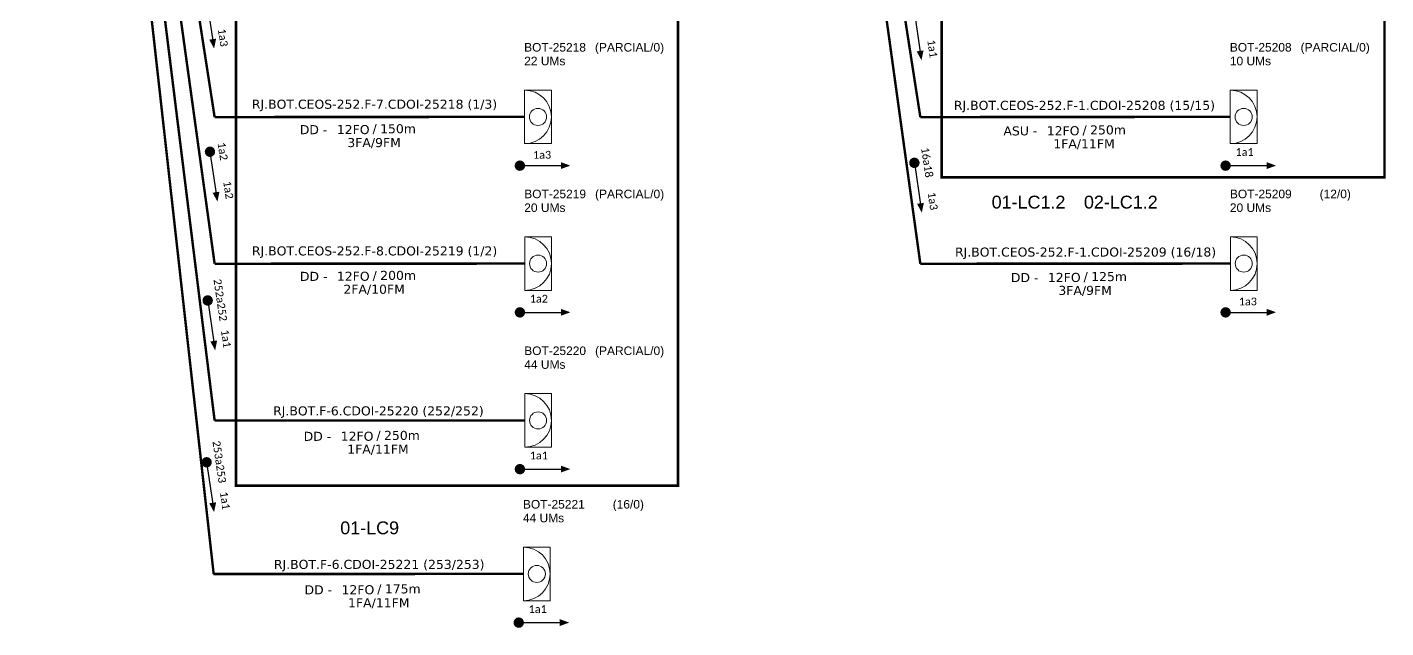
# Model space of a CAD drawing. Header units: millimetres. Extents: x 8750 to 9252, y -2645 to -1973.
# Drawn here: x 8858.6 to 9176, y -2645.4 to -2505.1 of the extents above; entities that cross this region are included whole.
import ezdxf
from ezdxf.enums import TextEntityAlignment as Align

# ---------------------------------------------------------------- set-up
doc = ezdxf.new("R2010")
doc.units = ezdxf.units.MM
doc.header["$MEASUREMENT"] = 0
for name, color, linetype, lineweight in [("20.0-LEGENDA DOS CDO'S", 1, 'Continuous', 0), ('20.1-CDO_INTERIOR', 1, 'Continuous', 0), ('40.1-ETIQUETAS', 1, 'Continuous', 20)]:
    doc.layers.add(name, color=color, linetype=linetype, lineweight=lineweight)
for name, color, linetype in [('CAP a instalar', 1, 'Continuous'), ('CD de instalação futura', 8, 'Continuous'), ('SETA', 7, 'Continuous')]:
    doc.layers.add(name, color=color, linetype=linetype)
doc.styles.add('ARIAL', font='arial.ttf')
doc.styles.add('siredit', font='verdana.ttf')
doc.linetypes.add('FENCELINE1', pattern='A,0.25,-0.1,[133,ltypeshp.shx,S=0.1,R=0,X=-0.1,Y=0],-0.1,1', length=1.45)

# ---------------------------------------------------------------- blocks, each defined once
blk = doc.blocks.new('CDOI_INT')
at = {"layer": '20.1-CDO_INTERIOR', "color": 0, "lineweight": 18}
blk.add_lwpolyline([(4.25, -4.25), (4.25, 4.25), (0, 4.25), (0, -4.25)], close=True, dxfattribs=at)
blk.add_circle((2.12, 0), 1.36, dxfattribs=at)
blk.add_arc((0, 0), 4.25, 270, 90, dxfattribs=at)
at = {"layer": "20.0-LEGENDA DOS CDO'S", "color": 0, "style": 'ARIAL'}
for tag, p in [('CDO_N', (-0.08, 10.38)), ('SPLITER_1', (21.18, 10.38)), ('SURVEY', (-0.08, 8.2)), ('SPLITER_2', (21.19, 8.68)), ('SAP', (-0.08, 6.23)), ('1:XX', (5.94, -2.22)), ('UMS', (5.94, -4.24))]:
    blk.add_attdef(tag, p, '', height=1.36, dxfattribs=at)
blk.add_attdef('FIBRAS_UTILIZADAS', text='', height=1.36, dxfattribs=at).set_placement((15.34, 10.38), align=Align.CENTER)
blk = doc.blocks.new('ETIQUETA_RS5F')
at = {"layer": '40.1-ETIQUETAS', "color": 0, "style": 'siredit'}
blk.add_text('/', height=1.5, dxfattribs=at).set_placement((1.55, -1.95), align=Align.MIDDLE_RIGHT)
for tag, p in [('ETIQUETA_R_PRIMARIA', (1.18, 4.1)), ('ETIQUETA_R_SECUNDARIA', (1.18, 2.1)), ('F_ATIVAS/F_MORTAS', (1.11, -4.24))]:
    blk.add_attdef(tag, text='', height=1.5, dxfattribs=at).set_placement(p, align=Align.MIDDLE_CENTER)
for tag, p in [('TIPO_CABO', (-6.62, -2.12)), ('CAP_CABO', (0.37, -2.09))]:
    blk.add_attdef(tag, text='', height=1.5, dxfattribs=at).set_placement(p, align=Align.MIDDLE_RIGHT)
blk.add_attdef('METROS', text='', height=1.5, dxfattribs=at).set_placement((2.11, -1.95), align=Align.MIDDLE_LEFT)
for tag, p in [('FUSÃO_1', (0.82, -8.39)), ('FUSÃO_2', (0.82, -10.6)), ('FUSÃO_3', (0.82, -12.93)), ('FUSÃO_4', (0.82, -15.14)), ('FUSÃO_5', (0.82, -17.16))]:
    blk.add_attdef(tag, text='', height=1.5, dxfattribs=at).set_placement(p, align=Align.CENTER)

msp = doc.modelspace()

# ---------------------------------------------------------------- linework, layer by layer
at = {"color": 3, "const_width": 0.6}
for points in [[(8907.38, -2260), (9010.66, -2260), (9010.66, -2612.22), (8907.38, -2612.22)], [(9072.25, -2296.67), (9175.71, -2296.67), (9175.71, -2540.18), (9072.25, -2540.18)]]:
    msp.add_lwpolyline(points, close=True, dxfattribs=at)
at = {"const_width": 1.21}
for points in [[(8901.22, -2533.62, 1), (8901.39, -2534.81, 1)], [(9065.78, -2536.21, 1), (9065.96, -2537.41, 1)], [(8973.11, -2537.47, 1), (8974.32, -2537.47, 1)], [(9137.98, -2537.47, 1), (9139.19, -2537.47, 1)], [(8900.68, -2568.36, 1), (8900.86, -2569.56, 1)], [(8973.11, -2571.74, 1), (8974.32, -2571.74, 1)], [(9137.98, -2571.74, 1), (9139.19, -2571.74, 1)], [(8900.44, -2606.17, 1), (8900.61, -2607.36, 1)], [(8973.11, -2608.37, 1), (8974.32, -2608.37, 1)], [(8972.84, -2644.22, 1), (8974.05, -2644.22, 1)]]:
    msp.add_lwpolyline(points, format="xyb", close=True, dxfattribs=at)
at = {"layer": 'CAP a instalar', "color": 252, "ltscale": 7, "const_width": 0.565}
for points in [[(8902.39, -2526.12), (8858.88, -2245.7)], [(8902.39, -2560.38), (8858.88, -2245.7)], [(8902.39, -2526.12), (8974.82, -2526.08)], [(8902.39, -2560.38), (8974.84, -2560.35)]]:
    msp.add_lwpolyline(points, dxfattribs=at)
at = {"layer": 'CAP a instalar', "color": 8, "ltscale": 7, "const_width": 0.565}
for points in [[(8858.88, -2245.7), (8902.39, -2597.01)], [(9067.26, -2526.12), (9023.76, -2245.7)], [(9067.26, -2526.12), (9139.68, -2526.08)], [(8902.39, -2597.01), (8974.84, -2596.98)]]:
    msp.add_lwpolyline(points, dxfattribs=at)
at = {"layer": 'CAP a instalar', "color": 1, "ltscale": 7, "const_width": 0.565}
for points in [[(8902.17, -2632.87), (8858.88, -2245.7)], [(9067.26, -2560.38), (9023.76, -2245.7)], [(9067.26, -2560.38), (9139.7, -2560.35)], [(8902.12, -2632.87), (8974.54, -2632.84)]]:
    msp.add_lwpolyline(points, dxfattribs=at)
at = {"layer": 'SETA'}
for points in [[(8900.52, -2498.46), (8902.04, -2508.75)], [(9065.79, -2501.2), (9067.31, -2511.49)], [(8901.31, -2534.22), (8902.83, -2544.51)], [(8973.71, -2537.47), (8984.12, -2537.47)], [(9065.87, -2536.81), (9067.39, -2547.1)], [(9138.59, -2537.47), (9148.99, -2537.47)], [(8900.77, -2568.96), (8902.29, -2579.25)], [(8973.71, -2571.74), (8984.12, -2571.74)], [(9138.59, -2571.74), (9148.99, -2571.74)], [(8900.53, -2606.76), (8902.05, -2617.05)], [(8973.71, -2608.37), (8984.12, -2608.37)], [(8973.44, -2644.22), (8983.85, -2644.22)]]:
    msp.add_lwpolyline(points, dxfattribs=at)
for points in [[(8902.74, -2507.8), (8902.26, -2510.12), (8901.14, -2508.04)], [(9068, -2510.55), (9067.53, -2512.86), (9066.4, -2510.78)], [(8983.28, -2536.65), (8985.5, -2537.46), (8983.28, -2538.26)], [(9148.16, -2536.65), (9150.37, -2537.46), (9148.16, -2538.26)], [(8903.52, -2543.56), (8903.05, -2545.87), (8901.92, -2543.8)], [(9068.08, -2546.15), (9067.61, -2548.46), (9066.49, -2546.39)], [(8983.28, -2570.92), (8985.5, -2571.72), (8983.28, -2572.53)], [(9148.16, -2570.92), (9150.37, -2571.72), (9148.16, -2572.53)], [(8902.98, -2578.31), (8902.51, -2580.62), (8901.39, -2578.54)], [(8983.28, -2607.54), (8985.5, -2608.35), (8983.28, -2609.16)], [(8902.74, -2616.11), (8902.26, -2618.42), (8901.14, -2616.34)], [(8983.01, -2643.4), (8985.23, -2644.21), (8983.01, -2645.02)]]:
    msp.add_solid(points, dxfattribs=at)

# ---------------------------------------------------------------- block references
at = {"layer": 'CAP a instalar', "color": 8, "linetype": 'FENCELINE1', "ltscale": 7}
ref = msp.add_blockref('ETIQUETA_RS5F', (8938.07, -2526.08), dxfattribs=dict(at, xscale=1.411343981848631, yscale=1.411343981849711, zscale=1.411343981849999))
ref.add_attrib('ETIQUETA_R_SECUNDARIA', 'RJ.BOT.CEOS-252.F-7.CDOI-25218 (1/3)', dxfattribs={"layer": '40.1-ETIQUETAS', "color": 0, "height": 2.117, "style": 'siredit'}).set_placement((8939.74, -2523.11), align=Align.MIDDLE_CENTER)
ref.add_attrib('TIPO_CABO', 'DD -', dxfattribs={"layer": '40.1-ETIQUETAS', "color": 0, "height": 2.117, "style": 'siredit'}).set_placement((8928.73, -2529.06), align=Align.MIDDLE_RIGHT)
ref.add_attrib('CAP_CABO', '12FO', dxfattribs={"layer": '40.1-ETIQUETAS', "color": 0, "height": 2.117, "style": 'siredit'}).set_placement((8938.59, -2529.03), align=Align.MIDDLE_RIGHT)
ref.add_attrib('METROS', '150m', dxfattribs={"layer": '40.1-ETIQUETAS', "color": 0, "height": 2.117, "style": 'siredit'}).set_placement((8941.05, -2528.84), align=Align.MIDDLE_LEFT)
ref.add_attrib('F_ATIVAS/F_MORTAS', '3FA/9FM', dxfattribs={"layer": '40.1-ETIQUETAS', "color": 0, "height": 2.117, "style": 'siredit'}).set_placement((8939.64, -2532.07), align=Align.MIDDLE_CENTER)
ref = msp.add_blockref('ETIQUETA_RS5F', (9103.94, -2526.35), dxfattribs=dict(at, xscale=1.411343981848631, yscale=1.411343981849711, zscale=1.411343981849999))
ref.add_attrib('ETIQUETA_R_SECUNDARIA', 'RJ.BOT.CEOS-252.F-1.CDOI-25208 (15/15)', dxfattribs={"layer": '40.1-ETIQUETAS', "color": 0, "height": 2.117, "style": 'siredit'}).set_placement((9105.6, -2523.38), align=Align.MIDDLE_CENTER)
ref.add_attrib('TIPO_CABO', 'ASU -', dxfattribs={"layer": '40.1-ETIQUETAS', "color": 0, "height": 2.117, "style": 'siredit'}).set_placement((9094.6, -2529.34), align=Align.MIDDLE_RIGHT)
ref.add_attrib('CAP_CABO', '12FO', dxfattribs={"layer": '40.1-ETIQUETAS', "color": 0, "height": 2.117, "style": 'siredit'}).set_placement((9104.45, -2529.31), align=Align.MIDDLE_RIGHT)
ref.add_attrib('METROS', '250m', dxfattribs={"layer": '40.1-ETIQUETAS', "color": 0, "height": 2.117, "style": 'siredit'}).set_placement((9106.92, -2529.11), align=Align.MIDDLE_LEFT)
ref.add_attrib('F_ATIVAS/F_MORTAS', '1FA/11FM', dxfattribs={"layer": '40.1-ETIQUETAS', "color": 0, "height": 2.117, "style": 'siredit'}).set_placement((9105.5, -2532.34), align=Align.MIDDLE_CENTER)
ref = msp.add_blockref('ETIQUETA_RS5F', (8938.09, -2560.35), dxfattribs=dict(at, xscale=1.411343981848631, yscale=1.411343981849711, zscale=1.411343981849999))
ref.add_attrib('ETIQUETA_R_SECUNDARIA', 'RJ.BOT.CEOS-252.F-8.CDOI-25219 (1/2)', dxfattribs={"layer": '40.1-ETIQUETAS', "color": 0, "height": 2.117, "style": 'siredit'}).set_placement((8939.76, -2557.38), align=Align.MIDDLE_CENTER)
ref.add_attrib('TIPO_CABO', 'DD -', dxfattribs={"layer": '40.1-ETIQUETAS', "color": 0, "height": 2.117, "style": 'siredit'}).set_placement((8928.75, -2563.33), align=Align.MIDDLE_RIGHT)
ref.add_attrib('CAP_CABO', '12FO', dxfattribs={"layer": '40.1-ETIQUETAS', "color": 0, "height": 2.117, "style": 'siredit'}).set_placement((8938.6, -2563.3), align=Align.MIDDLE_RIGHT)
ref.add_attrib('METROS', '200m', dxfattribs={"layer": '40.1-ETIQUETAS', "color": 0, "height": 2.117, "style": 'siredit'}).set_placement((8941.07, -2563.1), align=Align.MIDDLE_LEFT)
ref.add_attrib('F_ATIVAS/F_MORTAS', '2FA/10FM', dxfattribs={"layer": '40.1-ETIQUETAS', "color": 0, "height": 2.117, "style": 'siredit'}).set_placement((8939.65, -2566.34), align=Align.MIDDLE_CENTER)
at = {"layer": 'CAP a instalar', "linetype": 'FENCELINE1', "ltscale": 7}
ref = msp.add_blockref('ETIQUETA_RS5F', (9104.19, -2560.62), dxfattribs=dict(at, xscale=1.411343981848631, yscale=1.411343981849711, zscale=1.411343981849999))
ref.add_attrib('ETIQUETA_R_SECUNDARIA', 'RJ.BOT.CEOS-252.F-1.CDOI-25209 (16/18)', dxfattribs={"layer": '40.1-ETIQUETAS', "color": 0, "height": 2.117, "style": 'siredit'}).set_placement((9105.86, -2557.65), align=Align.MIDDLE_CENTER)
ref.add_attrib('TIPO_CABO', 'DD -', dxfattribs={"layer": '40.1-ETIQUETAS', "color": 0, "height": 2.117, "style": 'siredit'}).set_placement((9094.85, -2563.61), align=Align.MIDDLE_RIGHT)
ref.add_attrib('CAP_CABO', '12FO', dxfattribs={"layer": '40.1-ETIQUETAS', "color": 0, "height": 2.117, "style": 'siredit'}).set_placement((9104.71, -2563.58), align=Align.MIDDLE_RIGHT)
ref.add_attrib('METROS', '125m', dxfattribs={"layer": '40.1-ETIQUETAS', "color": 0, "height": 2.117, "style": 'siredit'}).set_placement((9107.17, -2563.38), align=Align.MIDDLE_LEFT)
ref.add_attrib('F_ATIVAS/F_MORTAS', '3FA/9FM', dxfattribs={"layer": '40.1-ETIQUETAS', "color": 0, "height": 2.117, "style": 'siredit'}).set_placement((9105.76, -2566.61), align=Align.MIDDLE_CENTER)
at = {"layer": 'CAP a instalar', "color": 8, "linetype": 'FENCELINE1', "ltscale": 7}
ref = msp.add_blockref('ETIQUETA_RS5F', (8938.98, -2597.72), dxfattribs=dict(at, xscale=1.411343981848631, yscale=1.411343981849711, zscale=1.411343981849999))
ref.add_attrib('ETIQUETA_R_SECUNDARIA', 'RJ.BOT.F-6.CDOI-25220 (252/252)', dxfattribs={"layer": '40.1-ETIQUETAS', "color": 0, "height": 2.117, "style": 'siredit'}).set_placement((8940.65, -2594.75), align=Align.MIDDLE_CENTER)
ref.add_attrib('TIPO_CABO', 'DD -', dxfattribs={"layer": '40.1-ETIQUETAS', "color": 0, "height": 2.117, "style": 'siredit'}).set_placement((8929.64, -2600.7), align=Align.MIDDLE_RIGHT)
ref.add_attrib('CAP_CABO', '12FO', dxfattribs={"layer": '40.1-ETIQUETAS', "color": 0, "height": 2.117, "style": 'siredit'}).set_placement((8939.5, -2600.67), align=Align.MIDDLE_RIGHT)
ref.add_attrib('METROS', '250m', dxfattribs={"layer": '40.1-ETIQUETAS', "color": 0, "height": 2.117, "style": 'siredit'}).set_placement((8941.96, -2600.48), align=Align.MIDDLE_LEFT)
ref.add_attrib('F_ATIVAS/F_MORTAS', '1FA/11FM', dxfattribs={"layer": '40.1-ETIQUETAS', "color": 0, "height": 2.117, "style": 'siredit'}).set_placement((8940.55, -2603.71), align=Align.MIDDLE_CENTER)
at = {"layer": 'CAP a instalar', "linetype": 'FENCELINE1', "ltscale": 7}
ref = msp.add_blockref('ETIQUETA_RS5F', (8939.17, -2633.58), dxfattribs=dict(at, xscale=1.411343981848631, yscale=1.411343981849711, zscale=1.411343981849999))
ref.add_attrib('ETIQUETA_R_SECUNDARIA', 'RJ.BOT.F-6.CDOI-25221 (253/253)', dxfattribs={"layer": '40.1-ETIQUETAS', "color": 0, "height": 2.117, "style": 'siredit'}).set_placement((8940.84, -2630.61), align=Align.MIDDLE_CENTER)
ref.add_attrib('TIPO_CABO', 'DD -', dxfattribs={"layer": '40.1-ETIQUETAS', "color": 0, "height": 2.117, "style": 'siredit'}).set_placement((8929.83, -2636.56), align=Align.MIDDLE_RIGHT)
ref.add_attrib('CAP_CABO', '12FO', dxfattribs={"layer": '40.1-ETIQUETAS', "color": 0, "height": 2.117, "style": 'siredit'}).set_placement((8939.69, -2636.53), align=Align.MIDDLE_RIGHT)
ref.add_attrib('METROS', '175m', dxfattribs={"layer": '40.1-ETIQUETAS', "color": 0, "height": 2.117, "style": 'siredit'}).set_placement((8942.15, -2636.33), align=Align.MIDDLE_LEFT)
ref.add_attrib('F_ATIVAS/F_MORTAS', '1FA/11FM', dxfattribs={"layer": '40.1-ETIQUETAS', "color": 0, "height": 2.117, "style": 'siredit'}).set_placement((8940.74, -2639.57), align=Align.MIDDLE_CENTER)
at = {"layer": 'CD de instalação futura', "color": 252, "ltscale": 11}
ref = msp.add_blockref('CDOI_INT', (8974.82, -2526.08), dxfattribs=dict(at, xscale=1.470653668531895, yscale=1.470653668531895, zscale=1.470653668531895))
ref.add_attrib('CDO_N', 'BOT-25218', (8974.7, -2510.82), dxfattribs={"layer": "20.0-LEGENDA DOS CDO'S", "color": 0, "height": 2, "style": 'ARIAL'})
ref.add_attrib('FIBRAS_UTILIZADAS', '     (PARCIAL/0)', dxfattribs={"layer": "20.0-LEGENDA DOS CDO'S", "color": 0, "height": 2.0005, "style": 'ARIAL'}).set_placement((8997.38, -2510.82), align=Align.CENTER)
ref.add_attrib('SURVEY', '22 UMs', (8974.71, -2514.02), dxfattribs={"layer": "20.0-LEGENDA DOS CDO'S", "color": 0, "height": 2, "style": 'ARIAL'})
at = {"layer": 'CD de instalação futura', "color": 8, "ltscale": 11}
ref = msp.add_blockref('CDOI_INT', (9139.68, -2526.08), dxfattribs=dict(at, xscale=1.470653668531895, yscale=1.470653668531895, zscale=1.470653668531895))
ref.add_attrib('CDO_N', 'BOT-25208', (9139.56, -2510.82), dxfattribs={"layer": "20.0-LEGENDA DOS CDO'S", "color": 0, "height": 2, "style": 'ARIAL'})
ref.add_attrib('FIBRAS_UTILIZADAS', '     (PARCIAL/0)', dxfattribs={"layer": "20.0-LEGENDA DOS CDO'S", "color": 0, "height": 2.0005, "style": 'ARIAL'}).set_placement((9162.24, -2510.82), align=Align.CENTER)
ref.add_attrib('SURVEY', '10 UMs', (9139.57, -2514.02), dxfattribs={"layer": "20.0-LEGENDA DOS CDO'S", "color": 0, "height": 2, "style": 'ARIAL'})
at = {"layer": 'CD de instalação futura', "color": 252, "ltscale": 11}
ref = msp.add_blockref('CDOI_INT', (8974.84, -2560.35), dxfattribs=dict(at, xscale=1.470653668531895, yscale=1.470653668531895, zscale=1.470653668531895))
ref.add_attrib('CDO_N', 'BOT-25219', (8974.72, -2545.08), dxfattribs={"layer": "20.0-LEGENDA DOS CDO'S", "color": 0, "height": 2, "style": 'ARIAL'})
ref.add_attrib('FIBRAS_UTILIZADAS', '     (PARCIAL/0)', dxfattribs={"layer": "20.0-LEGENDA DOS CDO'S", "color": 0, "height": 2.0005, "style": 'ARIAL'}).set_placement((8997.4, -2545.08), align=Align.CENTER)
ref.add_attrib('SURVEY', '20 UMs', (8974.73, -2548.29), dxfattribs={"layer": "20.0-LEGENDA DOS CDO'S", "color": 0, "height": 2, "style": 'ARIAL'})
at = {"layer": 'CD de instalação futura', "color": 1, "ltscale": 11}
ref = msp.add_blockref('CDOI_INT', (9139.7, -2560.35), dxfattribs=dict(at, xscale=1.470653668531895, yscale=1.470653668531895, zscale=1.470653668531895))
ref.add_attrib('CDO_N', 'BOT-25209', (9139.58, -2545.08), dxfattribs={"layer": "20.0-LEGENDA DOS CDO'S", "color": 0, "height": 2, "style": 'ARIAL'})
ref.add_attrib('FIBRAS_UTILIZADAS', '     (12/0)', dxfattribs={"layer": "20.0-LEGENDA DOS CDO'S", "color": 0, "height": 2.0005, "style": 'ARIAL'}).set_placement((9162.26, -2545.08), align=Align.CENTER)
ref.add_attrib('SURVEY', '20 UMs', (9139.58, -2548.29), dxfattribs={"layer": "20.0-LEGENDA DOS CDO'S", "color": 0, "height": 2, "style": 'ARIAL'})
at = {"layer": 'CD de instalação futura', "color": 8, "ltscale": 11}
ref = msp.add_blockref('CDOI_INT', (8974.84, -2596.98), dxfattribs=dict(at, xscale=1.470653668531895, yscale=1.470653668531895, zscale=1.470653668531895))
ref.add_attrib('CDO_N', 'BOT-25220', (8974.72, -2581.71), dxfattribs={"layer": "20.0-LEGENDA DOS CDO'S", "color": 0, "height": 2, "style": 'ARIAL'})
ref.add_attrib('FIBRAS_UTILIZADAS', '     (PARCIAL/0)', dxfattribs={"layer": "20.0-LEGENDA DOS CDO'S", "color": 0, "height": 2.0005, "style": 'ARIAL'}).set_placement((8997.4, -2581.71), align=Align.CENTER)
ref.add_attrib('SURVEY', '44 UMs', (8974.73, -2584.92), dxfattribs={"layer": "20.0-LEGENDA DOS CDO'S", "color": 0, "height": 2, "style": 'ARIAL'})
at = {"layer": 'CD de instalação futura', "color": 1, "ltscale": 11}
ref = msp.add_blockref('CDOI_INT', (8974.54, -2632.84), dxfattribs=dict(at, xscale=1.470653668531895, yscale=1.470653668531895, zscale=1.470653668531895))
ref.add_attrib('CDO_N', 'BOT-25221', (8974.42, -2617.57), dxfattribs={"layer": "20.0-LEGENDA DOS CDO'S", "color": 0, "height": 2, "style": 'ARIAL'})
ref.add_attrib('FIBRAS_UTILIZADAS', '     (16/0)', dxfattribs={"layer": "20.0-LEGENDA DOS CDO'S", "color": 0, "height": 2.0005, "style": 'ARIAL'}).set_placement((8997.1, -2617.57), align=Align.CENTER)
ref.add_attrib('SURVEY', '44 UMs', (8974.42, -2620.78), dxfattribs={"layer": "20.0-LEGENDA DOS CDO'S", "color": 0, "height": 2, "style": 'ARIAL'})

# ---------------------------------------------------------------- texts
at = {"color": 3, "style": 'ARIAL'}
for s, p in [('01-LC1.2', (9083.92, -2547.48)), ('02-LC1.2', (9105.48, -2547.48)), ('01-LC9', (8931.74, -2623.58))]:
    msp.add_text(s, height=3, dxfattribs=at).set_placement(p)
at = {"char_height": 1.815, "width": 30.6841, "attachment_point": 5, "rotation": 278.4077}
for s, insert in [('{\\fCalibri|b0|i0|c0|p34;\\C7;1a3}', (8904.32, -2507.55)), ('{\\fCalibri|b0|i0|c0|p34;\\C7;1a1}', (9070.07, -2510.15)), ('{\\fCalibri|b0|i0|c0|p34;\\C7;1a2}', (8904.28, -2534.12)), ('{\\fCalibri|b0|i0|c0|p34;\\C7;16a18}', (9068.84, -2536.72)), ('{\\fCalibri|b0|i0|c0|p34;\\C7;1a2}', (8905.59, -2543.16)), ('{\\fCalibri|b0|i0|c0|p34;\\C7;1a3}', (9070.16, -2545.75)), ('{\\fCalibri|b0|i0|c0|p34;\\C7;252a252}', (8903.74, -2568.87)), ('{\\fCalibri|b0|i0|c0|p34;\\C7;1a1}', (8905.05, -2577.9)), ('{\\fCalibri|b0|i0|c0|p34;\\C7;253a253}', (8903.5, -2606.67)), ('{\\fCalibri|b0|i0|c0|p34;\\C7;1a1}', (8904.81, -2615.71))]:
    msp.add_mtext(s, dxfattribs=dict(at, insert=insert))
at = {"char_height": 1.815, "width": 30.6841, "attachment_point": 5}
for s, insert in [('{\\fCalibri|b0|i0|c0|p34;\\C7;1a3}', (8978.89, -2534.94)), ('{\\fCalibri|b0|i0|c0|p34;\\C7;1a1}', (9143.01, -2534.29)), ('{\\fCalibri|b0|i0|c0|p34;\\C7;1a2}', (8978.14, -2568.56)), ('{\\fCalibri|b0|i0|c0|p34;\\C7;1a3}', (9143.77, -2569.21)), ('{\\fCalibri|b0|i0|c0|p34;\\C7;1a1}', (8978.14, -2605.19)), ('{\\fCalibri|b0|i0|c0|p34;\\C7;1a1}', (8977.87, -2641.05))]:
    msp.add_mtext(s, dxfattribs=dict(at, insert=insert))

doc.saveas('drawing.dxf')
